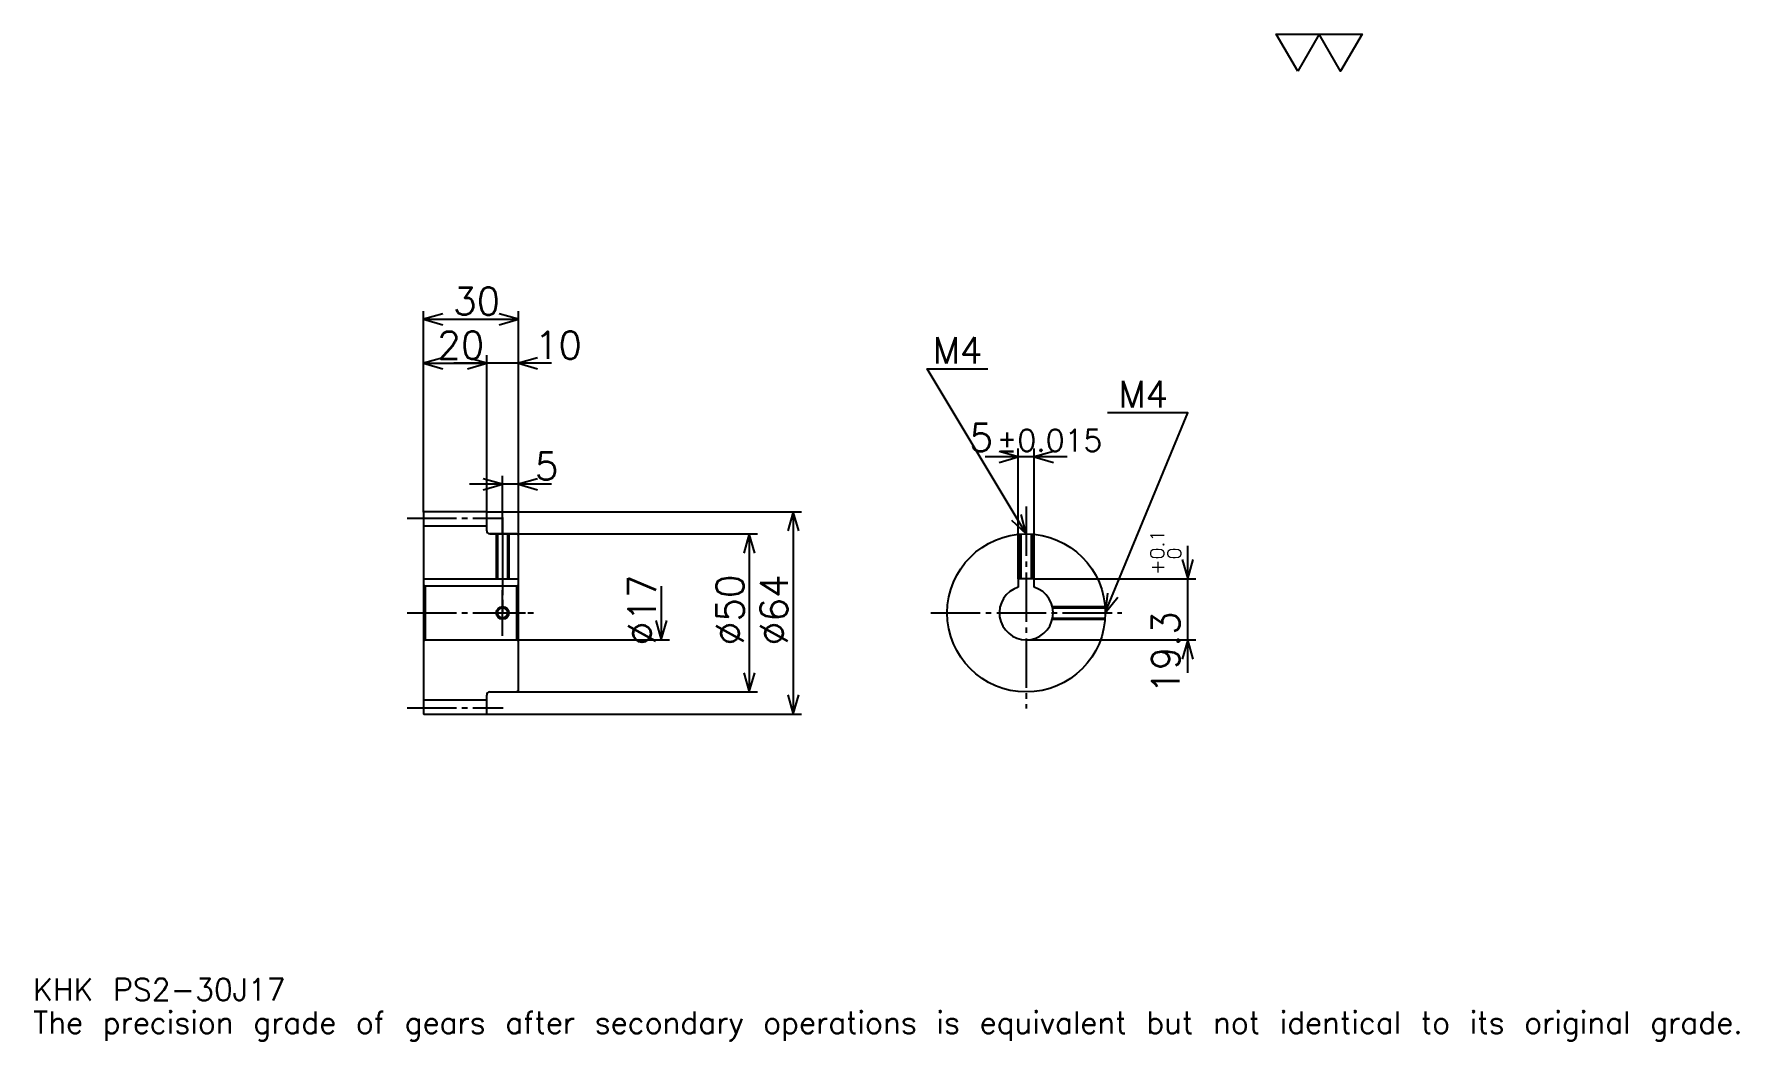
# Model space of a CAD drawing. Extents: x 18 to 557, y 6 to 325.
import ezdxf

# ---------------------------------------------------------------- set-up
doc = ezdxf.new("R2010")
doc.units = 0
doc.linetypes.add('DASHDOT', pattern=[20.869564, 15.652174, -1.73913, 1.73913, -1.73913])
doc.layers.get('0').update_dxf_attribs({"linetype": 'CONTINUOUS'})
doc.layers.add('DASHDOT', color=6, linetype='DASHDOT')
doc.styles.add('KANJI', font='TXT', dxfattribs={"bigfont": 'BIGFONT'})

msp = doc.modelspace()

# ---------------------------------------------------------------- linework, layer by layer
at = {"color": 5}
for p, q in [((140.869568, 173.739136), (140.869568, 237.217407)), ((140.869568, 234.608704), (170.869568, 234.608704)), ((170.869568, 173.739136), (170.869568, 237.217407)), ((160.869568, 173.739136), (160.869568, 223.304352)), ((140.869568, 220.695648), (160.869568, 220.695648)), ((181.304352, 220.695648), (150.434784, 220.695648)), ((344.456543, 191.08696), (318.586975, 191.08696)), ((329.021729, 152.539139), (329.021729, 193.695663)), ((334.021729, 152.539139), (334.021729, 193.695663)), ((165.869568, 173.739136), (165.869568, 185.043488)), ((181.304352, 182.434784), (155.434784, 182.434784)), ((140.869568, 173.63913), (140.869568, 173.739136)), ((160.769562, 173.739136), (170.869568, 173.739136)), ((160.869568, 173.63913), (160.869568, 173.739136)), ((165.869568, 166.739136), (165.869568, 173.739136)), ((165.869568, 166.739136), (165.869568, 173.739136)), ((170.869568, 173.739136), (260.434784, 173.739136)), ((170.869568, 166.239136), (170.869568, 173.739136)), ((257.82608, 173.739136), (257.82608, 109.739136)), ((161.869568, 166.739136), (170.869568, 166.739136)), ((170.869568, 166.739136), (246.521744, 166.739136)), ((243.913055, 166.739136), (243.913055, 116.739136)), ((382.608704, 122.804352), (382.608704, 162.973923)), ((334.021729, 152.539139), (385.217407, 152.539139)), ((216.08696, 150.239136), (216.08696, 133.239136)), ((170.869568, 133.239136), (218.695648, 133.239136)), ((331.521729, 133.239136), (385.217407, 133.239136)), ((161.869568, 116.739136), (170.869568, 116.739136)), ((170.869568, 116.739136), (246.521744, 116.739136)), ((160.769562, 109.739136), (170.869568, 109.739136)), ((170.869568, 109.739136), (260.434784, 109.739136))]:
    msp.add_line(p, q, dxfattribs=at)
at = {"color": 4}
for p, q in [((140.869568, 169.239136), (160.869568, 169.239136)), ((140.869568, 152.539139), (170.869568, 152.539139)), ((141.369568, 150.239136), (141.369568, 133.239136)), ((170.369568, 150.239136), (170.869568, 150.739136)), ((170.369568, 133.239136), (170.869568, 132.739136)), ((140.869568, 114.239136), (160.869568, 114.239136))]:
    msp.add_line(p, q, dxfattribs=at)
at = {"color": 7}
msp.add_lwpolyline([(417.391296, 313.043488), (410.608673, 324.800018), (437.739136, 324.800018), (430.956512, 313.043488), (424.17392, 324.800018), (417.391296, 313.043488)], dxfattribs=at)
at = {"color": 5}
for points in [[(146.956528, 236.347839), (140.869568, 234.608704), (146.956528, 232.869568)], [(164.782608, 232.869568), (170.869568, 234.608704), (164.782608, 236.347839)], [(146.956528, 222.434784), (140.869568, 220.695648), (146.956528, 218.956528)], [(154.782608, 218.956528), (160.869568, 220.695648), (154.782608, 222.434784)], [(154.782608, 218.956528), (160.869568, 220.695648), (154.782608, 222.434784)], [(176.956528, 222.434784), (170.869568, 220.695648), (176.956528, 218.956528)], [(331.521729, 166.739136), (300.217407, 218.913055), (319.347839, 218.913055)], [(356.521729, 141.739136), (382.608704, 205), (357.217407, 205)], [(322.934784, 189.347839), (329.021729, 191.08696), (322.934784, 192.826096)], [(340.108704, 192.826096), (334.021729, 191.08696), (340.108704, 189.347839)], [(159.782608, 180.695648), (165.869568, 182.434784), (159.782608, 184.17392)], [(176.956528, 184.17392), (170.869568, 182.434784), (176.956528, 180.695648)], [(259.565216, 167.652176), (257.82608, 173.739136), (256.086975, 167.652176)], [(326.898743, 171.063889), (331.521729, 166.739136), (329.881317, 172.853439)], [(245.652176, 160.652176), (243.913055, 166.739136), (242.17392, 160.652176)], [(380.869568, 158.626099), (382.608704, 152.539139), (384.347839, 158.626099)], [(357.234497, 148.029419), (356.521729, 141.739136), (360.450073, 146.7034)], [(214.347839, 139.326096), (216.08696, 133.239136), (217.82608, 139.326096)], [(384.347839, 127.152176), (382.608704, 133.239136), (380.869568, 127.152176)], [(242.17392, 122.826096), (243.913055, 116.739136), (245.652176, 122.826096)], [(256.086975, 115.826096), (257.82608, 109.739136), (259.565216, 115.826096)]]:
    msp.add_lwpolyline(points, dxfattribs=at)
at = {"color": 4}
for points in [[(160.869568, 167.739136), (160.869568, 173.63913), (160.769562, 173.739136), (140.969574, 173.739136), (140.869568, 173.63913), (140.869568, 132.739136)], [(161.869568, 116.739136), (170.369568, 116.739136), (170.869568, 117.239136), (170.869568, 166.239136), (170.369568, 166.739136), (161.869568, 166.739136)], [(163.869568, 166.739136), (163.869568, 152.539139)], [(164.249573, 166.739136), (164.249573, 152.539139)], [(167.489563, 166.739136), (167.489563, 152.539139)], [(167.869568, 166.739136), (167.869568, 152.539139)], [(329.521729, 152.539139), (329.521729, 166.659012)], [(329.901733, 152.539139), (329.901733, 166.686584)], [(333.141724, 152.539139), (333.141724, 166.686584)], [(333.521729, 152.539139), (333.521729, 166.659012)], [(334.021729, 149.863174), (334.021729, 152.539139), (329.021729, 152.539139), (329.021729, 149.863174)], [(140.869568, 132.739136), (141.369568, 133.239136), (170.369568, 133.239136), (170.369568, 150.239136), (141.369568, 150.239136), (140.869568, 150.739136)], [(339.783081, 143.739136), (356.44162, 143.739136)], [(339.865936, 143.359131), (356.469208, 143.359131)], [(339.783081, 139.739136), (356.44162, 139.739136)], [(339.865936, 140.119141), (356.469208, 140.119141)], [(140.869568, 132.739136), (140.869568, 109.839134), (140.969574, 109.739136), (160.769562, 109.739136), (160.869568, 109.839134), (160.869568, 115.739136)]]:
    msp.add_lwpolyline(points, dxfattribs=at)
for centre, radius in [((331.521729, 141.739136), 25), ((165.869568, 141.739136), 1.62)]:
    msp.add_circle(centre, radius, dxfattribs=at)
at = {"color": 7}
msp.add_circle((165.869568, 141.739136), 2, dxfattribs=at)
at = {"color": 4}
for centre, radius, start, end in [((161.869568, 167.739136), 1, 180, 270), ((331.521729, 141.739136), 8.5, 107.10463483, 72.89536517), ((161.869568, 115.739136), 1, 90, 180)]:
    msp.add_arc(centre, radius, start, end, dxfattribs=at)
at = {"layer": 'DASHDOT', "color": 7}
for p, q in [((331.521729, 175.434784), (331.521729, 111.521744)), ((135.652176, 171.739136), (166.08696, 171.739136)), ((165.869568, 166.739136), (165.869568, 141.739136)), ((135.652176, 141.739136), (176.08696, 141.739136)), ((301.304352, 141.739136), (361.739136, 141.739136)), ((135.652176, 111.739136), (166.08696, 111.739136))]:
    msp.add_line(p, q, dxfattribs=at)
for points in [[(165.869568, 171.956528), (165.869568, 147.321747)], [(165.869568, 134.521744), (165.869568, 148.956528)], [(158.652176, 141.739136), (173.08696, 141.739136)]]:
    msp.add_lwpolyline(points, dxfattribs=at)

# ---------------------------------------------------------------- texts
at = {"color": 7, "style": 'KANJI'}
for s, height, p in [('30', 8.695652, (150.217392, 236)), ('20', 8.695652, (145.217392, 222.08696)), ('10', 8.695652, (176.08696, 222.08696)), ('M4', 8.347826, (301.956543, 220.652176)), ('M4', 8.347826, (360.695679, 206.739136)), ('5', 8.695652, (313.572205, 192.826096)), ('%%p0.015', 6.956522, (322.17981, 192.826096)), ('5', 8.695652, (176.08696, 183.826096)), ('KHK PS2-30J17', 6.956522, (17.391304, 19.130434)), ('The precision grade of gears after secondary operations is equivalent but not identical to its original grade.', 6.956522, (17.391304, 8.695652))]:
    msp.add_text(s, height=height, dxfattribs=at).set_placement(p)
for s, height, p in [('0.1', 4.347826, (375.130432, 158.672501)), ('0', 4.347826, (380.521729, 158.672501)), ('+', 4.347826, (375.130432, 153.802948)), ('%%c17', 8.695652, (214.347839, 131.521744)), ('%%c50', 8.695652, (242.17392, 131.521744)), ('%%c64', 8.695652, (256.086975, 131.521744)), ('19.3', 8.695652, (380, 116.164719))]:
    msp.add_text(s, height=height, rotation=90, dxfattribs=at).set_placement(p)

doc.saveas('drawing.dxf')
